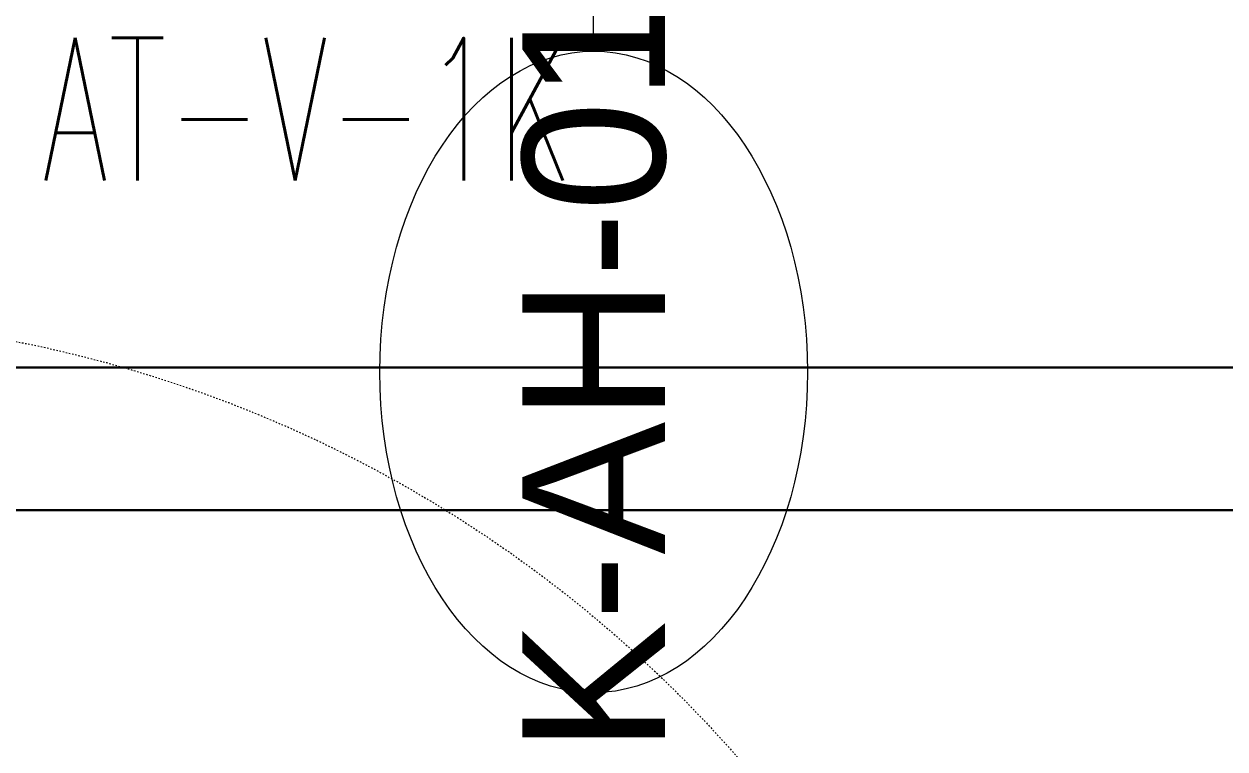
# Model space of a CAD drawing. Extents: x -1439 to 34962, y -872 to 8330.
# Drawn here: x 17065.3 to 17149.5, y 3208.8 to 3259.7 of the extents above; entities that cross this region are included whole.
import ezdxf
from ezdxf.enums import TextEntityAlignment as Align

# ---------------------------------------------------------------- set-up
doc = ezdxf.new("R2010")
doc.units = 0
doc.linetypes.add('DOT2', pattern=[0.125, 0, -0.125])
doc.layers.get('0').update_dxf_attribs({"color": 9, "lineweight": 9})
for name, color, linetype, lineweight in [('10', 9, 'Continuous', 9), ('20', 9, 'DOT2', 9), ('22', 8, 'Continuous', 9), ('E-KABLO', 7, 'Continuous', 30), ('E-YAZI', 7, 'Continuous', 30)]:
    doc.layers.add(name, color=color, linetype=linetype, lineweight=lineweight)
doc.styles.add('Arial', font='arial.ttf', dxfattribs={"height": 2.5})
doc.styles.add('E-YAZI', font='txttw.shx')

# ---------------------------------------------------------------- blocks, each defined once
blk = doc.blocks.new('0_doorno')
blk.add_lwpolyline([(4.5, 5.684e-13), (12.5, 5.684e-13)])
blk.add_ellipse((0, 5.684e-13), major_axis=(-4.5, 0), ratio=0.6666666666666666)
at = {"style": 'Arial'}
blk.add_attdef('YUKSEKLIK', text='', height=2, dxfattribs=at).set_placement((4.999999999999877, 5.900000000000542), align=Align.TOP_LEFT)
blk.add_attdef('KAPINO', text='', height=1.399999999999999, dxfattribs=at).set_placement((-0.0186673205339503, -0.0351091544562223), align=Align.MIDDLE)
blk.add_attdef('GENISLIK', text='', height=2, dxfattribs=at).set_placement((4.999999999999593, -1.89467939972644), align=Align.BOTTOM_LEFT)
blk = doc.blocks.new('p-krt-100lukahsapkapi')
at = {"layer": '20'}
blk.add_arc((11.3241374856334, -5.960896502279866), 90.64325753769606, 269.4790539102336, 1.11297735186387, dxfattribs=at)

msp = doc.modelspace()

# ---------------------------------------------------------------- linework, layer by layer
at = {"layer": 'E-KABLO', "color": 6, "ltscale": 40}
msp.add_line((17249.15393029976, 3235.553311278896), (17044.66426996855, 3235.553311278896), dxfattribs=at)
at = {"layer": 'E-KABLO', "color": 4, "ltscale": 40}
msp.add_line((17269.15393029976, 3225.553311278897), (16946.61800944084, 3225.553311278897), dxfattribs=at)

# ---------------------------------------------------------------- block references
at = {"layer": '10', "xscale": -1, "rotation": 180}
msp.add_blockref('p-krt-100lukahsapkapi', (17035.83832868352, 3142.500042976711), dxfattribs=at)
at = {"layer": '22'}
ref = msp.add_blockref('0_doorno', (17105.2133297775, 3235.250162943815), dxfattribs=dict(at, xscale=5, yscale=5, zscale=5, rotation=90))
ref.add_attrib('KAPINO', 'K-AH-01', dxfattribs={"layer": '0', "height": 10, "rotation": 90, "style": 'Arial'}).set_placement((17105.2133297775, 3235.250162943815), align=Align.MIDDLE)
ref.add_attrib('GENISLIK', '90', dxfattribs={"layer": '0', "height": 10, "rotation": 90, "style": 'Arial'}).set_placement((17105.2133297775, 3267.617147936996), align=Align.BOTTOM_LEFT)
ref.add_attrib('YUKSEKLIK', '220', dxfattribs={"layer": '0', "height": 10, "rotation": 90, "style": 'Arial'}).set_placement((17107.71332977749, 3260.01823934218), align=Align.TOP_LEFT)

# ---------------------------------------------------------------- texts
at = {"layer": 'E-YAZI', "color": 3, "style": 'E-YAZI', "width": 0.6}
msp.add_text('AT-V-1K', height=10, dxfattribs=at).set_placement((17066.53612205831, 3248.684249576353, 3.1675142167e-06))

doc.saveas('drawing.dxf')
